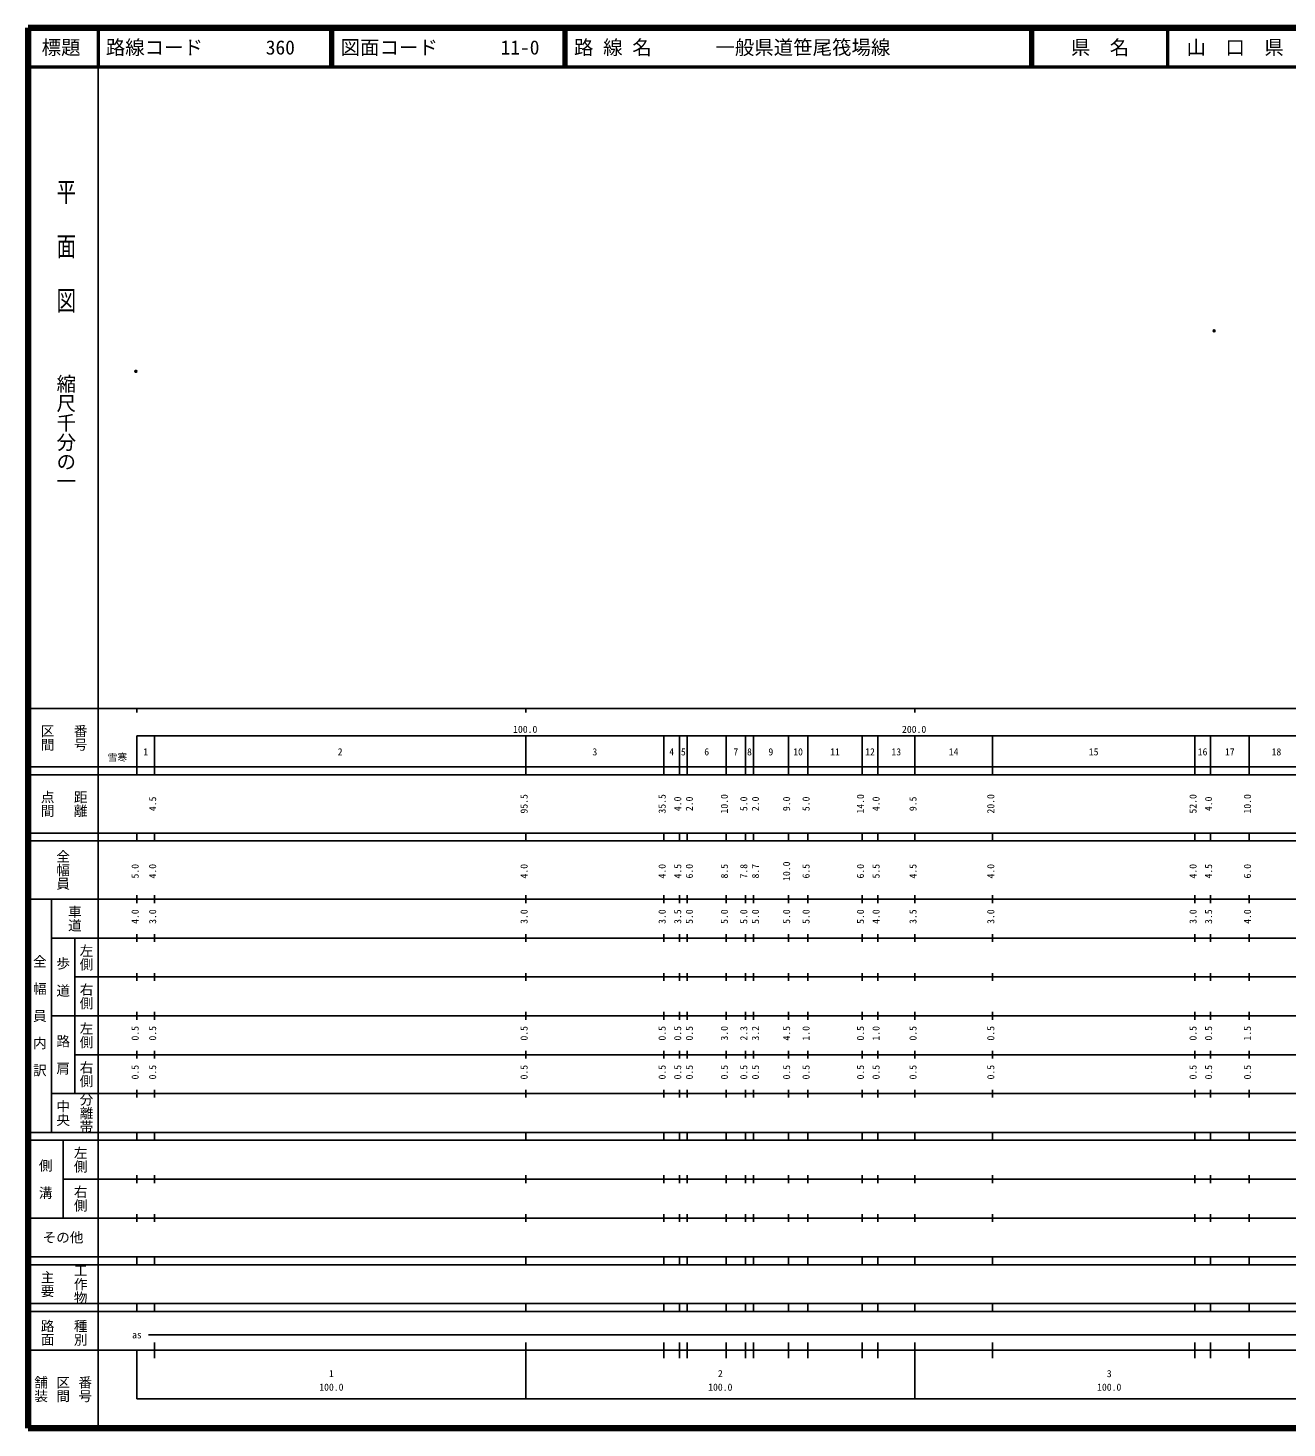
# Model space of a CAD drawing. Units: millimetres on the paper. Extents: x 40 to 680, y 20 to 380.
# Drawn here: x 40 to 363.7, y 20 to 380 of the extents above; entities that cross this region are included whole.
import ezdxf
from ezdxf.enums import TextEntityAlignment as Align

# ---------------------------------------------------------------- set-up
doc = ezdxf.new("R2010")
doc.units = ezdxf.units.MM
doc.header["$PDMODE"] = 32
doc.header["$PDSIZE"] = 0.5
doc.layers.add('M-OTRS', color=6, linetype='Continuous')
doc.layers.add('M-TTL-TXT', color=7, linetype='Continuous')
for name, color, linetype, lineweight in [('M-TTL', 2, 'Continuous', 140), ('M-TTL-BAND', 7, 'Continuous', 25), ('M-TTL-LINE', 7, 'Continuous', 50)]:
    doc.layers.add(name, color=color, linetype=linetype, lineweight=lineweight)
doc.styles.add('@ＭＳ ゴシック', font='')
doc.styles.add('ＭＳ ゴシック', font='')
doc.styles.get('@ＭＳ ゴシック').set_extended_font_data('@MS Gothic')
doc.styles.get('ＭＳ ゴシック').set_extended_font_data('MS Gothic')

msp = doc.modelspace()

# ---------------------------------------------------------------- linework, layer by layer
at = {"layer": 'M-OTRS'}
for p in [(344.96, 302.1), (67.739, 291.713)]:
    msp.add_point(p, dxfattribs=at)
at = {"layer": 'M-TTL'}
for p, q in [((40, 380), (40, 20)), ((680, 380), (40, 380)), ((40, 20), (680, 20))]:
    msp.add_line(p, q, dxfattribs=at)
at = {"layer": 'M-TTL-BAND'}
for p, q in [((58, 370), (58, 20)), ((40, 205), (579, 205)), ((68, 205), (68, 204)), ((168, 205), (168, 204)), ((268, 205), (268, 204)), ((68, 198), (579, 198)), ((68, 198), (68, 188)), ((72.5, 188), (72.5, 198)), ((168, 188), (168, 198)), ((203.5, 188), (203.5, 198)), ((207.5, 188), (207.5, 198)), ((209.5, 188), (209.5, 198)), ((219.5, 188), (219.5, 198)), ((224.5, 188), (224.5, 198)), ((226.5, 188), (226.5, 198)), ((235.5, 188), (235.5, 198)), ((240.5, 188), (240.5, 198)), ((254.5, 188), (254.5, 198)), ((258.5, 188), (258.5, 198)), ((268, 188), (268, 198)), ((288, 188), (288, 198)), ((340, 188), (340, 198)), ((344, 188), (344, 198)), ((354, 188), (354, 198)), ((40, 190), (579, 190)), ((40, 188), (579, 188)), ((40, 173), (579, 173)), ((68, 171), (68, 173)), ((72.5, 171), (72.5, 173)), ((168, 171), (168, 173)), ((203.5, 171), (203.5, 173)), ((207.5, 171), (207.5, 173)), ((209.5, 171), (209.5, 173)), ((219.5, 171), (219.5, 173)), ((224.5, 171), (224.5, 173)), ((226.5, 171), (226.5, 173)), ((235.5, 171), (235.5, 173)), ((240.5, 171), (240.5, 173)), ((254.5, 171), (254.5, 173)), ((258.5, 171), (258.5, 173)), ((268, 171), (268, 173)), ((288, 171), (288, 173)), ((340, 171), (340, 173)), ((344, 171), (344, 173)), ((354, 171), (354, 173)), ((40, 171), (579, 171)), ((40, 156), (579, 156)), ((46, 96), (46, 156)), ((68, 155), (68, 157)), ((72.5, 155), (72.5, 157)), ((168, 155), (168, 157)), ((203.5, 155), (203.5, 157)), ((207.5, 155), (207.5, 157)), ((209.5, 155), (209.5, 157)), ((219.5, 155), (219.5, 157)), ((224.5, 155), (224.5, 157)), ((226.5, 155), (226.5, 157)), ((235.5, 155), (235.5, 157)), ((240.5, 155), (240.5, 157)), ((254.5, 155), (254.5, 157)), ((258.5, 155), (258.5, 157)), ((268, 155), (268, 157)), ((288, 155), (288, 157)), ((340, 155), (340, 157)), ((344, 155), (344, 157)), ((354, 155), (354, 157)), ((46, 146), (579, 146)), ((52, 146), (52, 106)), ((68, 145), (68, 147)), ((72.5, 145), (72.5, 147)), ((168, 145), (168, 147)), ((203.5, 145), (203.5, 147)), ((207.5, 145), (207.5, 147)), ((209.5, 145), (209.5, 147)), ((219.5, 145), (219.5, 147)), ((224.5, 145), (224.5, 147)), ((226.5, 145), (226.5, 147)), ((235.5, 145), (235.5, 147)), ((240.5, 145), (240.5, 147)), ((254.5, 145), (254.5, 147)), ((258.5, 145), (258.5, 147)), ((268, 145), (268, 147)), ((288, 145), (288, 147)), ((340, 145), (340, 147)), ((344, 145), (344, 147)), ((354, 145), (354, 147)), ((68, 135), (68, 137)), ((72.5, 135), (72.5, 137)), ((168, 135), (168, 137)), ((203.5, 135), (203.5, 137)), ((207.5, 135), (207.5, 137)), ((209.5, 135), (209.5, 137)), ((219.5, 135), (219.5, 137)), ((224.5, 135), (224.5, 137)), ((226.5, 135), (226.5, 137)), ((235.5, 135), (235.5, 137)), ((240.5, 135), (240.5, 137)), ((254.5, 135), (254.5, 137)), ((258.5, 135), (258.5, 137)), ((268, 135), (268, 137)), ((288, 135), (288, 137)), ((340, 135), (340, 137)), ((344, 135), (344, 137)), ((354, 135), (354, 137)), ((52, 136), (579, 136)), ((46, 126), (579, 126)), ((68, 125), (68, 127)), ((72.5, 125), (72.5, 127)), ((168, 125), (168, 127)), ((203.5, 125), (203.5, 127)), ((207.5, 125), (207.5, 127)), ((209.5, 125), (209.5, 127)), ((219.5, 125), (219.5, 127)), ((224.5, 125), (224.5, 127)), ((226.5, 125), (226.5, 127)), ((235.5, 125), (235.5, 127)), ((240.5, 125), (240.5, 127)), ((254.5, 125), (254.5, 127)), ((258.5, 125), (258.5, 127)), ((268, 125), (268, 127)), ((288, 125), (288, 127)), ((340, 125), (340, 127)), ((344, 125), (344, 127)), ((354, 125), (354, 127)), ((52, 116), (579, 116)), ((68, 115), (68, 117)), ((72.5, 115), (72.5, 117)), ((168, 115), (168, 117)), ((203.5, 115), (203.5, 117)), ((207.5, 115), (207.5, 117)), ((209.5, 115), (209.5, 117)), ((219.5, 115), (219.5, 117)), ((224.5, 115), (224.5, 117)), ((226.5, 115), (226.5, 117)), ((235.5, 115), (235.5, 117)), ((240.5, 115), (240.5, 117)), ((254.5, 115), (254.5, 117)), ((258.5, 115), (258.5, 117)), ((268, 115), (268, 117)), ((288, 115), (288, 117)), ((340, 115), (340, 117)), ((344, 115), (344, 117)), ((354, 115), (354, 117)), ((46, 106), (579, 106)), ((68, 105), (68, 107)), ((72.5, 105), (72.5, 107)), ((168, 105), (168, 107)), ((203.5, 105), (203.5, 107)), ((207.5, 105), (207.5, 107)), ((209.5, 105), (209.5, 107)), ((219.5, 105), (219.5, 107)), ((224.5, 105), (224.5, 107)), ((226.5, 105), (226.5, 107)), ((235.5, 105), (235.5, 107)), ((240.5, 105), (240.5, 107)), ((254.5, 105), (254.5, 107)), ((258.5, 105), (258.5, 107)), ((268, 105), (268, 107)), ((288, 105), (288, 107)), ((340, 105), (340, 107)), ((344, 105), (344, 107)), ((354, 105), (354, 107)), ((40, 96), (579, 96)), ((40, 94), (579, 94)), ((49, 94), (49, 74)), ((68, 94), (68, 96)), ((72.5, 94), (72.5, 96)), ((168, 94), (168, 96)), ((203.5, 94), (203.5, 96)), ((207.5, 94), (207.5, 96)), ((209.5, 94), (209.5, 96)), ((219.5, 94), (219.5, 96)), ((224.5, 94), (224.5, 96)), ((226.5, 94), (226.5, 96)), ((235.5, 94), (235.5, 96)), ((240.5, 94), (240.5, 96)), ((254.5, 94), (254.5, 96)), ((258.5, 94), (258.5, 96)), ((268, 94), (268, 96)), ((288, 94), (288, 96)), ((340, 94), (340, 96)), ((344, 94), (344, 96)), ((354, 94), (354, 96)), ((49, 84), (579, 84)), ((68, 83), (68, 85)), ((72.5, 83), (72.5, 85)), ((168, 83), (168, 85)), ((203.5, 83), (203.5, 85)), ((207.5, 83), (207.5, 85)), ((209.5, 83), (209.5, 85)), ((219.5, 83), (219.5, 85)), ((224.5, 83), (224.5, 85)), ((226.5, 83), (226.5, 85)), ((235.5, 83), (235.5, 85)), ((240.5, 83), (240.5, 85)), ((254.5, 83), (254.5, 85)), ((258.5, 83), (258.5, 85)), ((268, 83), (268, 85)), ((288, 83), (288, 85)), ((340, 83), (340, 85)), ((344, 83), (344, 85)), ((354, 83), (354, 85)), ((40, 74), (579, 74)), ((68, 73), (68, 75)), ((72.5, 73), (72.5, 75)), ((168, 73), (168, 75)), ((203.5, 73), (203.5, 75)), ((207.5, 73), (207.5, 75)), ((209.5, 73), (209.5, 75)), ((219.5, 73), (219.5, 75)), ((224.5, 73), (224.5, 75)), ((226.5, 73), (226.5, 75)), ((235.5, 73), (235.5, 75)), ((240.5, 73), (240.5, 75)), ((254.5, 73), (254.5, 75)), ((258.5, 73), (258.5, 75)), ((268, 73), (268, 75)), ((288, 73), (288, 75)), ((340, 73), (340, 75)), ((344, 73), (344, 75)), ((354, 73), (354, 75)), ((40, 64), (579, 64)), ((40, 62), (579, 62)), ((68, 62), (68, 64)), ((72.5, 62), (72.5, 64)), ((168, 62), (168, 64)), ((203.5, 62), (203.5, 64)), ((207.5, 62), (207.5, 64)), ((209.5, 62), (209.5, 64)), ((219.5, 62), (219.5, 64)), ((224.5, 62), (224.5, 64)), ((226.5, 62), (226.5, 64)), ((235.5, 62), (235.5, 64)), ((240.5, 62), (240.5, 64)), ((254.5, 62), (254.5, 64)), ((258.5, 62), (258.5, 64)), ((268, 62), (268, 64)), ((288, 62), (288, 64)), ((340, 62), (340, 64)), ((344, 62), (344, 64)), ((354, 62), (354, 64)), ((40, 52), (579, 52)), ((68, 50), (68, 52)), ((72.5, 50), (72.5, 52)), ((168, 50), (168, 52)), ((203.5, 50), (203.5, 52)), ((207.5, 50), (207.5, 52)), ((209.5, 50), (209.5, 52)), ((219.5, 50), (219.5, 52)), ((224.5, 50), (224.5, 52)), ((226.5, 50), (226.5, 52)), ((235.5, 50), (235.5, 52)), ((240.5, 50), (240.5, 52)), ((254.5, 50), (254.5, 52)), ((258.5, 50), (258.5, 52)), ((268, 50), (268, 52)), ((288, 50), (288, 52)), ((340, 50), (340, 52)), ((344, 50), (344, 52)), ((354, 50), (354, 52)), ((40, 50), (579, 50)), ((71, 44), (565, 44)), ((40, 40), (579, 40)), ((68, 40), (68, 27.5)), ((72.5, 38), (72.5, 42)), ((168, 27.5), (168, 42)), ((203.5, 38), (203.5, 42)), ((207.5, 38), (207.5, 42)), ((209.5, 38), (209.5, 42)), ((219.5, 38), (219.5, 42)), ((224.5, 38), (224.5, 42)), ((226.5, 38), (226.5, 42)), ((235.5, 38), (235.5, 42)), ((240.5, 38), (240.5, 42)), ((254.5, 38), (254.5, 42)), ((258.5, 38), (258.5, 42)), ((268, 27.5), (268, 42)), ((288, 38), (288, 42)), ((340, 38), (340, 42)), ((344, 38), (344, 42)), ((354, 38), (354, 42)), ((68, 27.5), (579, 27.5))]:
    msp.add_line(p, q, dxfattribs=at)
at = {"layer": 'M-TTL-LINE'}
for p, q in [((58, 380), (58, 370)), ((117.75, 380), (117.75, 370)), ((118.25, 380), (118.25, 370)), ((177.75, 380), (177.75, 370)), ((178.25, 380), (178.25, 370)), ((297.75, 380), (297.75, 370)), ((298.25, 380), (298.25, 370)), ((333, 380), (333, 370)), ((40, 370), (680, 370))]:
    msp.add_line(p, q, dxfattribs=at)

# ---------------------------------------------------------------- texts
at = {"layer": 'M-TTL-BAND', "style": '@ＭＳ ゴシック', "width": 1.4}
msp.add_text('平  面  図', height=3.666, rotation=270, dxfattribs=at).set_placement((49.777, 306.475), align=Align.MIDDLE_RIGHT)
at = {"layer": 'M-TTL-BAND', "style": '@ＭＳ ゴシック'}
msp.add_text('縮尺千分の一', height=3.666, rotation=270, dxfattribs=at).set_placement((49.777, 261.03), align=Align.MIDDLE_RIGHT)
for s, p in [('区間', (45, 197.5)), ('番号', (53.5, 197.5)), ('点間', (45, 180.5)), ('距離', (53.5, 180.5)), ('全幅員', (49, 163.5)), ('車道', (52, 151)), ('左側', (55, 141)), ('全\u3000幅\u3000員\u3000内\u3000訳', (43, 126)), ('歩\u3000道', (49, 136)), ('右側', (55, 131)), ('左側', (55, 121)), ('路\u3000肩', (49, 116)), ('右側', (55, 111)), ('分離帯', (55, 101)), ('中央', (49, 101)), ('左側', (53.5, 89)), ('側\u3000溝', (44.5, 84)), ('右側', (53.5, 79)), ('工作物', (53.5, 57)), ('主要', (45, 57)), ('路面', (45, 44.5)), ('種別', (53.5, 44.5)), ('舗装', (43.333, 30)), ('区間', (49, 30)), ('番号', (54.667, 30))]:
    msp.add_text(s, height=2.566, rotation=270, dxfattribs=at).set_placement(p, align=Align.MIDDLE_CENTER)
at = {"layer": 'M-TTL-BAND', "style": 'ＭＳ ゴシック'}
for s, p in [('100.0', (167.844, 198.195)), ('200.0', (267.844, 198.195)), ('1', (70.25, 192.405)), ('2', (120.25, 192.405)), ('3', (185.75, 192.405)), ('4', (205.5, 192.405)), ('5', (208.5, 192.405)), ('6', (214.5, 192.405)), ('7', (222, 192.405)), ('8', (225.5, 192.405)), ('9', (231, 192.405)), ('10', (238, 192.405)), ('11', (247.5, 192.405)), ('12', (256.5, 192.405)), ('13', (263.25, 192.405)), ('14', (278, 192.405)), ('15', (314, 192.405)), ('16', (342, 192.405)), ('17', (349, 192.405)), ('18', (361, 192.405)), ('as', (68, 42.5)), ('1', (118, 32.523)), ('2', (218, 32.523)), ('3', (318, 32.523)), ('100.0', (118, 29.033)), ('100.0', (218, 29.033)), ('100.0', (318, 29.033))]:
    msp.add_text(s, height=1.833, dxfattribs=at).set_placement(p, align=Align.BOTTOM_CENTER)
msp.add_text('雪寒', height=1.833, dxfattribs=at).set_placement((65.5, 191), align=Align.BOTTOM_RIGHT)
for s, p in [('4.5', (73.5, 180.5)), ('95.5', (169, 180.5)), ('35.5', (204.5, 180.5)), ('4.0', (208.5, 180.5)), ('2.0', (211.5, 180.5)), ('10.0', (220.5, 180.5)), ('5.0', (225.5, 180.5)), ('2.0', (228.5, 180.5)), ('9.0', (236.5, 180.5)), ('5.0', (241.5, 180.5)), ('14.0', (255.5, 180.5)), ('4.0', (259.5, 180.5)), ('9.5', (269, 180.5)), ('20.0', (289, 180.5)), ('52.0', (341, 180.5)), ('4.0', (345, 180.5)), ('10.0', (355, 180.5)), ('5.0', (69, 163.174)), ('4.0', (73.5, 163.174)), ('4.0', (169, 163.174)), ('4.0', (204.5, 163.174)), ('4.5', (208.5, 163.174)), ('6.0', (211.5, 163.174)), ('8.5', (220.5, 163.174)), ('7.8', (225.5, 163.174)), ('8.7', (228.5, 163.174)), ('10.0', (236.5, 163.174)), ('6.5', (241.5, 163.174)), ('6.0', (255.5, 163.174)), ('5.5', (259.5, 163.174)), ('4.5', (269, 163.174)), ('4.0', (289, 163.174)), ('4.0', (341, 163.174)), ('4.5', (345, 163.174)), ('6.0', (355, 163.174)), ('4.0', (69, 151.5)), ('3.0', (73.5, 151.5)), ('3.0', (169, 151.5)), ('3.0', (204.5, 151.5)), ('3.5', (208.5, 151.5)), ('5.0', (211.5, 151.5)), ('5.0', (220.5, 151.5)), ('5.0', (225.5, 151.5)), ('5.0', (228.5, 151.5)), ('5.0', (236.5, 151.5)), ('5.0', (241.5, 151.5)), ('5.0', (255.5, 151.5)), ('4.0', (259.5, 151.5)), ('3.5', (269, 151.5)), ('3.0', (289, 151.5)), ('3.0', (341, 151.5)), ('3.5', (345, 151.5)), ('4.0', (355, 151.5)), ('0.5', (69, 121.5)), ('0.5', (73.5, 121.5)), ('0.5', (169, 121.5)), ('0.5', (204.5, 121.5)), ('0.5', (208.5, 121.5)), ('0.5', (211.5, 121.5)), ('3.0', (220.5, 121.5)), ('2.3', (225.5, 121.5)), ('3.2', (228.5, 121.5)), ('4.5', (236.5, 121.5)), ('1.0', (241.5, 121.5)), ('0.5', (255.5, 121.5)), ('1.0', (259.5, 121.5)), ('0.5', (269, 121.5)), ('0.5', (289, 121.5)), ('0.5', (341, 121.5)), ('0.5', (345, 121.5)), ('1.5', (355, 121.5)), ('0.5', (69, 111.5)), ('0.5', (73.5, 111.5)), ('0.5', (169, 111.5)), ('0.5', (204.5, 111.5)), ('0.5', (208.5, 111.5)), ('0.5', (211.5, 111.5)), ('0.5', (220.5, 111.5)), ('0.5', (225.5, 111.5)), ('0.5', (228.5, 111.5)), ('0.5', (236.5, 111.5)), ('0.5', (241.5, 111.5)), ('0.5', (255.5, 111.5)), ('0.5', (259.5, 111.5)), ('0.5', (269, 111.5)), ('0.5', (289, 111.5)), ('0.5', (341, 111.5)), ('0.5', (345, 111.5)), ('0.5', (355, 111.5))]:
    msp.add_text(s, height=1.833, rotation=90, dxfattribs=at).set_placement(p, align=Align.BOTTOM_CENTER)
msp.add_text('その他', height=2.566, dxfattribs=at).set_placement((49, 69), align=Align.MIDDLE_CENTER)
at = {"layer": 'M-TTL-TXT', "style": 'ＭＳ ゴシック'}
for s, p in [('標題', (48.5, 375)), ('県\u3000名', (315.625, 375)), ('山\u3000口\u3000県', (350.375, 375))]:
    msp.add_text(s, height=3.666, dxfattribs=at).set_placement(p, align=Align.MIDDLE_CENTER)
for s, p in [('路線コード', (60, 375)), ('360', (101.142, 375)), ('図面コード', (120.38, 375)), ('11-0', (161.521, 375)), ('路 線 名', (180.38, 375)), ('一般県道笹尾筏場線', (216.734, 375))]:
    msp.add_text(s, height=3.666, dxfattribs=at).set_placement(p, align=Align.MIDDLE_LEFT)

doc.saveas('drawing.dxf')
